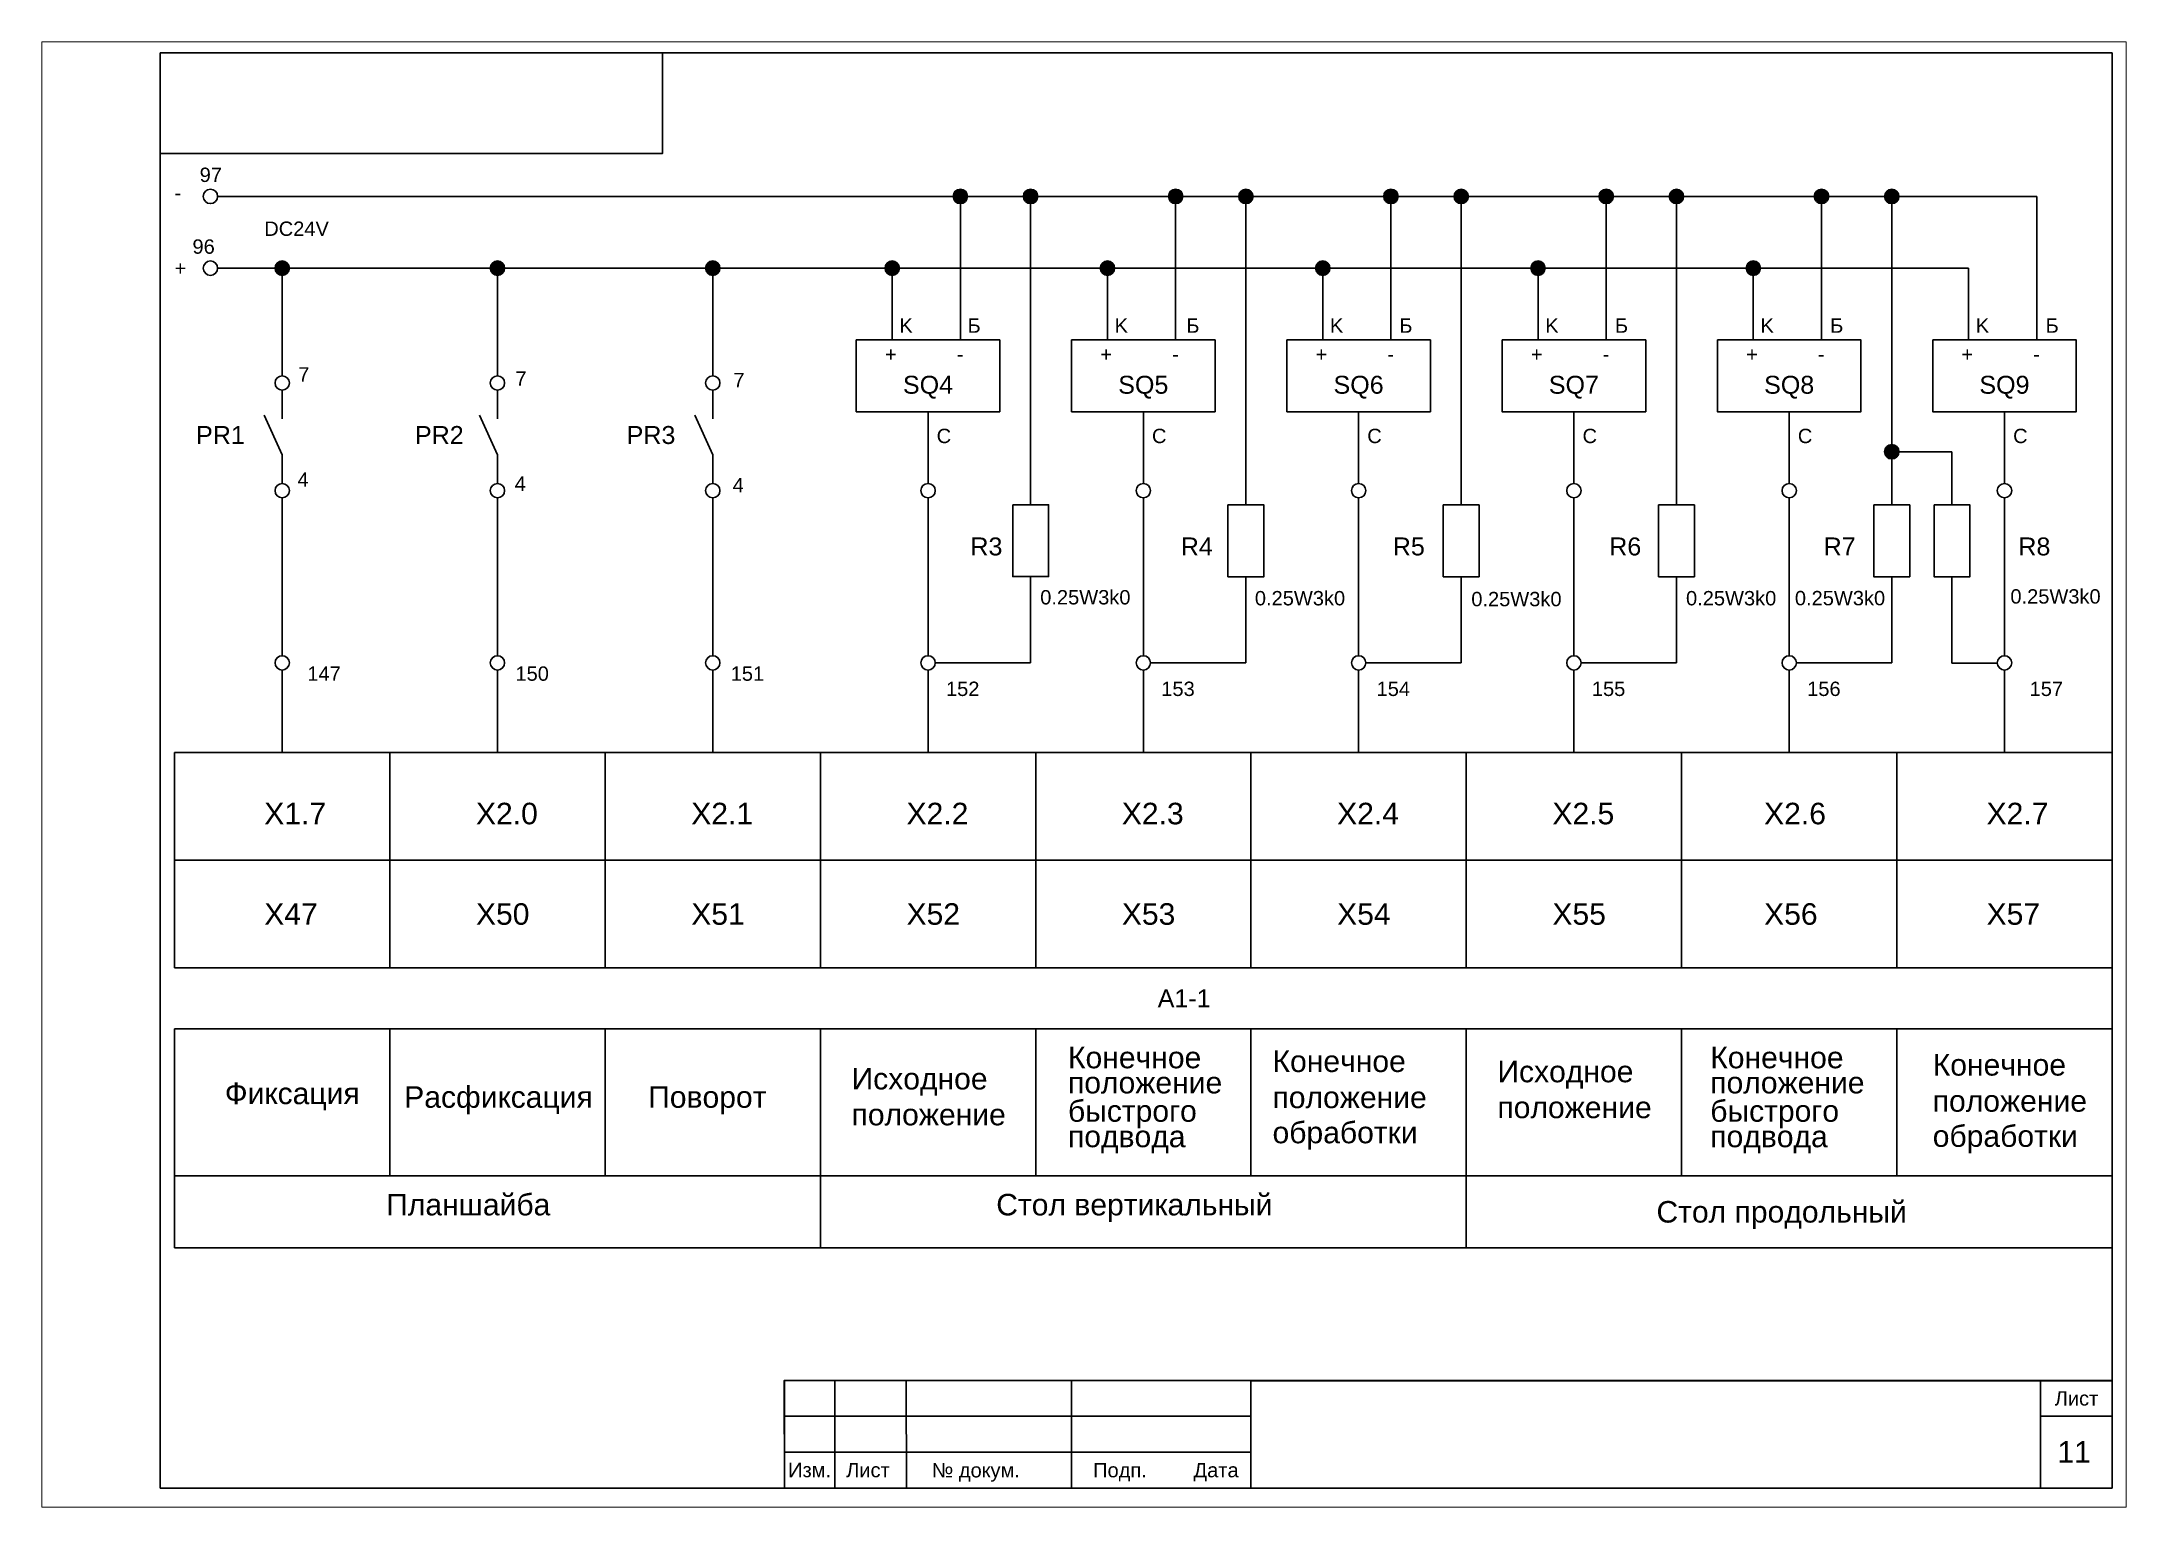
# Paper-space layout 'Лист10' of a CAD drawing. Header units: millimetres. Extents: x 0 to 290, y 0 to 204.
# The model-space entities are those that its viewports show. They can reach past a viewport. Long polylines and large blocks are cut down to what shows.
import ezdxf

# ---------------------------------------------------------------- set-up
doc = ezdxf.new("R2010")
doc.units = ezdxf.units.MM
for name, color, linetype, lineweight in [('Маркировка', 7, 'Continuous', 25), ('Оформление', 7, 'Continuous', 30), ('Элементы', 7, 'Continuous', 30)]:
    doc.layers.add(name, color=color, linetype=linetype, lineweight=lineweight)
doc.styles.get("Standard").update_dxf_attribs({"font": 'arial.ttf'})

msp = doc.modelspace()

# ---------------------------------------------------------------- hatches: boundary and pattern name
at = {"layer": 'Элементы'}
h = msp.add_hatch(color=256, dxfattribs=at)
h.dxf.hatch_style = 1
h.paths.add_polyline_path([(6808.71, 600.48, 1), (6806.71, 600.48, 1)])
h = msp.add_hatch(color=256, dxfattribs=at)
h.dxf.hatch_style = 1
h.paths.add_polyline_path([(6818.5, 600.48, 1), (6816.5, 600.48, 1)])
h = msp.add_hatch(color=256, dxfattribs=at)
h.dxf.hatch_style = 1
h.paths.add_polyline_path([(6838.71, 600.48, 1), (6836.71, 600.48, 1)])
h = msp.add_hatch(color=256, dxfattribs=at)
h.dxf.hatch_style = 1
h.paths.add_polyline_path([(6848.5, 600.47, 1), (6846.5, 600.47, 1)])
h = msp.add_hatch(color=256, dxfattribs=at)
h.dxf.hatch_style = 1
h.paths.add_polyline_path([(6868.71, 600.48, 1), (6866.71, 600.48, 1)])
h = msp.add_hatch(color=256, dxfattribs=at)
h.dxf.hatch_style = 1
h.paths.add_polyline_path([(6878.5, 600.47, 1), (6876.5, 600.47, 1)])
h = msp.add_hatch(color=256, dxfattribs=at)
h.dxf.hatch_style = 1
h.paths.add_polyline_path([(6898.71, 600.48, 1), (6896.71, 600.48, 1)])
h = msp.add_hatch(color=256, dxfattribs=at)
h.dxf.hatch_style = 1
h.paths.add_polyline_path([(6908.5, 600.47, 1), (6906.5, 600.47, 1)])
h = msp.add_hatch(color=256, dxfattribs=at)
h.dxf.hatch_style = 1
h.paths.add_polyline_path([(6928.71, 600.48, 1), (6926.71, 600.48, 1)])
h = msp.add_hatch(color=256, dxfattribs=at)
h.dxf.hatch_style = 1
h.paths.add_polyline_path([(6938.5, 600.47, 1), (6936.5, 600.47, 1)])
h = msp.add_hatch(color=256, dxfattribs=at)
h.dxf.hatch_style = 1
h.paths.add_polyline_path([(6714.21, 590.48, 1), (6712.21, 590.48, 1)])
h = msp.add_hatch(color=256, dxfattribs=at)
h.dxf.hatch_style = 1
h.paths.add_polyline_path([(6744.21, 590.48, 1), (6742.21, 590.48, 1)])
h = msp.add_hatch(color=256, dxfattribs=at)
h.dxf.hatch_style = 1
h.paths.add_polyline_path([(6774.21, 590.48, 1), (6772.21, 590.48, 1)])
h = msp.add_hatch(color=256, dxfattribs=at)
h.dxf.hatch_style = 1
h.paths.add_polyline_path([(6799.21, 590.48, 1), (6797.21, 590.48, 1)])
h = msp.add_hatch(color=256, dxfattribs=at)
h.dxf.hatch_style = 1
h.paths.add_polyline_path([(6829.21, 590.48, 1), (6827.21, 590.48, 1)])
h = msp.add_hatch(color=256, dxfattribs=at)
h.dxf.hatch_style = 1
h.paths.add_polyline_path([(6859.21, 590.48, 1), (6857.21, 590.48, 1)])
h = msp.add_hatch(color=256, dxfattribs=at)
h.dxf.hatch_style = 1
h.paths.add_polyline_path([(6889.21, 590.48, 1), (6887.21, 590.48, 1)])
h = msp.add_hatch(color=256, dxfattribs=at)
h.dxf.hatch_style = 1
h.paths.add_polyline_path([(6919.21, 590.48, 1), (6917.21, 590.48, 1)])
h = msp.add_hatch(color=256, dxfattribs=at)
h.dxf.hatch_style = 1
h.paths.add_polyline_path([(6938.5, 564.9, 1), (6936.5, 564.9, 1)])

# ---------------------------------------------------------------- linework, layer by layer
at = {"layer": 'Оформление'}
for p, q in [((6968.21, 620.48), (6696.21, 620.48)), ((6696.21, 620.48), (6696.21, 420.48)), ((6968.21, 420.48), (6968.21, 620.48)), ((6696.21, 420.48), (6968.21, 420.48)), ((6783.21, 420.48), (6968.21, 420.48)), ((6783.21, 420.48), (6968.21, 420.48)), ((6783.21, 420.48), (6968.21, 420.48))]:
    msp.add_line(p, q, dxfattribs=at)
at = {"layer": 'Оформление', "lineweight": 35}
msp.add_line((6848.21, 435.48), (6968.21, 435.48), dxfattribs=at)
at = {"layer": 'Оформление'}
for points in [[(6698.21, 507.98), (6728.21, 507.98), (6728.21, 492.98), (6698.21, 492.98)], [(6728.21, 507.98), (6758.21, 507.98), (6758.21, 492.98), (6728.21, 492.98)], [(6758.21, 507.98), (6788.21, 507.98), (6788.21, 492.98), (6758.21, 492.98)], [(6788.21, 507.98), (6818.21, 507.98), (6818.21, 492.98), (6788.21, 492.98)], [(6818.21, 507.98), (6848.21, 507.98), (6848.21, 492.98), (6818.21, 492.98)], [(6848.21, 507.98), (6878.21, 507.98), (6878.21, 492.98), (6848.21, 492.98)], [(6878.21, 507.98), (6908.21, 507.98), (6908.21, 492.98), (6878.21, 492.98)], [(6908.21, 507.98), (6938.21, 507.98), (6938.21, 492.98), (6908.21, 492.98)], [(6938.21, 507.98), (6968.21, 507.98), (6968.21, 492.98), (6938.21, 492.98)], [(6698.21, 484.48), (6728.21, 484.48), (6728.21, 463.98), (6698.21, 463.98)], [(6728.21, 484.48), (6758.21, 484.48), (6758.21, 463.98), (6728.21, 463.98)], [(6758.21, 484.48), (6788.21, 484.48), (6788.21, 463.98), (6758.21, 463.98)], [(6788.21, 484.48), (6818.21, 484.48), (6818.21, 463.98), (6788.21, 463.98)], [(6818.21, 484.48), (6848.21, 484.48), (6848.21, 463.98), (6818.21, 463.98)], [(6848.21, 484.48), (6878.21, 484.48), (6878.21, 463.98), (6848.21, 463.98)], [(6878.21, 484.48), (6908.21, 484.48), (6908.21, 463.98), (6878.21, 463.98)], [(6908.21, 484.48), (6938.21, 484.48), (6938.21, 463.98), (6908.21, 463.98)], [(6938.21, 484.48), (6968.21, 484.48), (6968.21, 463.98), (6938.21, 463.98)], [(6788.21, 463.98), (6698.21, 463.98), (6698.21, 453.98), (6788.21, 453.98)], [(6788.21, 463.98), (6878.21, 463.98), (6878.21, 453.98), (6788.21, 453.98)], [(6878.21, 463.98), (6968.21, 463.98), (6968.21, 453.98), (6878.21, 453.98)], [(6783.21, 420.48), (6800.21, 420.48), (6800.18, 435.48), (6783.18, 435.48)], [(6783.21, 430.48), (6848.21, 430.48), (6848.21, 435.48), (6783.21, 435.48)], [(6783.21, 420.48), (6790.21, 420.48), (6790.21, 435.48), (6783.21, 435.48)], [(6783.21, 420.48), (6823.21, 420.48), (6823.21, 435.48), (6783.21, 435.48)], [(6968.21, 420.48), (6958.21, 420.48), (6958.21, 435.48), (6968.21, 435.48)], [(6968.21, 435.48), (6958.21, 435.48), (6958.21, 430.48), (6968.21, 430.48)], [(6783.21, 425.48), (6848.21, 425.48), (6848.21, 430.48), (6783.21, 430.48)], [(6783.21, 420.48), (6848.21, 420.48), (6848.21, 425.48), (6783.21, 425.48)]]:
    msp.add_lwpolyline(points, close=True, dxfattribs=at)
at = {"layer": 'Элементы'}
for p, q in [((6704.21, 600.48), (6957.71, 600.48)), ((6807.71, 580.48), (6807.71, 599.48)), ((6817.5, 557.5), (6817.5, 600.48)), ((6837.71, 580.48), (6837.71, 599.48)), ((6847.5, 557.48), (6847.5, 600.47)), ((6867.71, 580.48), (6867.71, 599.48)), ((6877.5, 557.48), (6877.5, 600.47)), ((6897.71, 580.48), (6897.71, 599.48)), ((6907.5, 557.48), (6907.5, 600.47)), ((6927.71, 580.48), (6927.71, 599.48)), ((6937.5, 557.48), (6937.5, 600.47)), ((6957.71, 580.48), (6957.71, 600.48)), ((6704.21, 590.48), (6948.21, 590.48)), ((6713.21, 575.48), (6713.21, 590.48)), ((6743.21, 575.48), (6743.21, 590.48)), ((6773.21, 575.48), (6773.21, 590.48)), ((6798.21, 580.48), (6798.21, 590.48)), ((6828.21, 580.48), (6828.21, 590.48)), ((6858.21, 580.48), (6858.21, 590.48)), ((6888.21, 580.48), (6888.21, 590.48)), ((6918.21, 580.48), (6918.21, 590.48)), ((6948.21, 580.48), (6948.21, 590.48)), ((6713.21, 569.48), (6713.21, 573.48)), ((6743.21, 569.48), (6743.21, 573.48)), ((6773.21, 569.48), (6773.21, 573.48)), ((6713.21, 564.48), (6710.71, 569.98)), ((6743.21, 564.48), (6740.71, 569.98)), ((6773.21, 564.48), (6770.71, 569.98)), ((6803.21, 570.48), (6803.21, 560.48)), ((6833.21, 570.48), (6833.21, 560.48)), ((6863.21, 570.48), (6863.21, 560.48)), ((6893.21, 570.48), (6893.21, 560.48)), ((6923.21, 570.48), (6923.21, 560.48)), ((6953.21, 570.48), (6953.21, 560.48)), ((6713.21, 560.48), (6713.21, 564.48)), ((6743.21, 560.48), (6743.21, 564.48)), ((6773.21, 560.48), (6773.21, 564.48)), ((6945.89, 564.9), (6937.5, 564.9)), ((6945.89, 557.48), (6945.89, 564.9)), ((6713.21, 558.48), (6713.21, 536.48)), ((6743.21, 558.48), (6743.21, 536.48)), ((6773.21, 558.48), (6773.21, 536.48)), ((6803.21, 558.48), (6803.21, 536.48)), ((6833.21, 558.48), (6833.21, 536.48)), ((6863.21, 558.48), (6863.21, 536.48)), ((6893.21, 558.48), (6893.21, 536.48)), ((6923.21, 558.48), (6923.21, 536.48)), ((6953.21, 558.48), (6953.21, 536.48)), ((6817.5, 547.5), (6817.5, 535.5)), ((6847.5, 547.48), (6847.5, 535.48)), ((6877.5, 547.48), (6877.5, 535.48)), ((6907.5, 547.48), (6907.5, 535.48)), ((6937.5, 547.48), (6937.5, 535.48)), ((6945.89, 547.48), (6945.89, 535.44)), ((6804.21, 535.5), (6817.5, 535.5)), ((6834.21, 535.48), (6847.5, 535.48)), ((6864.21, 535.48), (6877.5, 535.48)), ((6894.21, 535.48), (6907.5, 535.48)), ((6924.21, 535.48), (6937.5, 535.48)), ((6952.21, 535.44), (6945.89, 535.44)), ((6713.21, 534.48), (6713.21, 522.98)), ((6743.21, 534.48), (6743.21, 522.98)), ((6773.21, 534.48), (6773.21, 522.98)), ((6803.21, 534.48), (6803.21, 522.98)), ((6833.21, 534.48), (6833.21, 522.98)), ((6863.21, 534.48), (6863.21, 522.98)), ((6893.21, 534.48), (6893.21, 522.98)), ((6923.21, 534.48), (6923.21, 522.98)), ((6953.21, 534.48), (6953.21, 522.98))]:
    msp.add_line(p, q, dxfattribs=at)
for points in [[(6766.21, 620.48), (6766.21, 606.48), (6696.21, 606.48), (6696.21, 620.48)], [(6793.21, 580.48), (6813.21, 580.48), (6813.21, 570.48), (6793.21, 570.48)], [(6823.21, 580.48), (6843.21, 580.48), (6843.21, 570.48), (6823.21, 570.48)], [(6853.21, 580.48), (6873.21, 580.48), (6873.21, 570.48), (6853.21, 570.48)], [(6883.21, 580.48), (6903.21, 580.48), (6903.21, 570.48), (6883.21, 570.48)], [(6913.21, 580.48), (6933.21, 580.48), (6933.21, 570.48), (6913.21, 570.48)], [(6943.21, 580.48), (6963.21, 580.48), (6963.21, 570.48), (6943.21, 570.48)], [(6815, 557.5), (6820, 557.5), (6820, 547.5), (6815, 547.5)], [(6845, 557.48), (6850, 557.48), (6850, 547.48), (6845, 547.48)], [(6875, 557.48), (6880, 557.48), (6880, 547.48), (6875, 547.48)], [(6905, 557.48), (6910, 557.48), (6910, 547.48), (6905, 547.48)], [(6935, 557.48), (6940, 557.48), (6940, 547.48), (6935, 547.48)], [(6943.39, 557.48), (6948.39, 557.48), (6948.39, 547.48), (6943.39, 547.48)], [(6698.21, 522.98), (6728.21, 522.98), (6728.21, 507.98), (6698.21, 507.98)], [(6728.21, 522.98), (6758.21, 522.98), (6758.21, 507.98), (6728.21, 507.98)], [(6758.21, 522.98), (6788.21, 522.98), (6788.21, 507.98), (6758.21, 507.98)], [(6788.21, 522.98), (6818.21, 522.98), (6818.21, 507.98), (6788.21, 507.98)], [(6818.21, 522.98), (6848.21, 522.98), (6848.21, 507.98), (6818.21, 507.98)], [(6848.21, 522.98), (6878.21, 522.98), (6878.21, 507.98), (6848.21, 507.98)], [(6878.21, 522.98), (6908.21, 522.98), (6908.21, 507.98), (6878.21, 507.98)], [(6908.21, 522.98), (6938.21, 522.98), (6938.21, 507.98), (6908.21, 507.98)], [(6938.21, 522.98), (6968.21, 522.98), (6968.21, 507.98), (6938.21, 507.98)]]:
    msp.add_lwpolyline(points, close=True, dxfattribs=at)
for centre in [(6703.21, 600.48), (6807.71, 600.48), (6817.5, 600.48), (6837.71, 600.48), (6847.5, 600.47), (6867.71, 600.48), (6877.5, 600.47), (6897.71, 600.48), (6907.5, 600.47), (6927.71, 600.48), (6937.5, 600.47), (6703.21, 590.48), (6713.21, 590.48), (6743.21, 590.48), (6773.21, 590.48), (6798.21, 590.48), (6828.21, 590.48), (6858.21, 590.48), (6888.21, 590.48), (6918.21, 590.48), (6713.21, 574.48), (6743.21, 574.48), (6773.21, 574.48), (6937.5, 564.9), (6713.21, 559.48), (6743.21, 559.48), (6773.21, 559.48), (6803.21, 559.48), (6833.21, 559.48), (6863.21, 559.48), (6893.21, 559.48), (6923.21, 559.48), (6953.21, 559.48), (6713.21, 535.48), (6743.21, 535.48), (6773.21, 535.48), (6803.21, 535.48), (6833.21, 535.48), (6863.21, 535.48), (6893.21, 535.48), (6923.21, 535.48), (6953.21, 535.48)]:
    msp.add_circle(centre, 1, dxfattribs=at)

# ---------------------------------------------------------------- texts
at = {"layer": 'Маркировка'}
for s, height, p in [('97', 2, (6701.71, 602.49)), ('-', 2, (6698.21, 599.98)), ('DC24V', 2, (6710.71, 594.98)), ('96', 2, (6700.71, 592.49)), ('+', 2, (6698.21, 589.48)), ('K', 2, (6799.21, 581.48)), ('Б', 2, (6808.71, 581.48)), ('K', 2, (6829.21, 581.48)), ('Б', 2, (6839.2, 581.48)), ('K', 2, (6859.21, 581.48)), ('Б', 2, (6868.88, 581.48)), ('K', 2, (6889.21, 581.48)), ('Б', 2, (6898.93, 581.48)), ('K', 2, (6919.21, 581.48)), ('Б', 2, (6928.92, 581.48)), ('K', 2, (6949.21, 581.48)), ('Б', 2, (6958.94, 581.48)), ('+', 2, (6797.21, 577.48)), ('-', 2, (6807.21, 577.48)), ('+', 2, (6827.21, 577.48)), ('-', 2, (6837.21, 577.48)), ('+', 2, (6857.21, 577.48)), ('-', 2, (6867.21, 577.48)), ('+', 2, (6887.21, 577.48)), ('-', 2, (6897.21, 577.48)), ('+', 2, (6917.21, 577.48)), ('-', 2, (6927.21, 577.48)), ('+', 2, (6947.21, 577.48)), ('-', 2, (6957.21, 577.48)), ('7', 2, (6715.45, 574.68)), ('7', 2, (6745.71, 574.11)), ('7', 2, (6776.08, 573.88)), ('SQ4', 2.5, (6799.71, 572.98)), ('SQ5', 2.5, (6829.71, 572.98)), ('SQ6', 2.5, (6859.71, 572.98)), ('SQ7', 2.5, (6889.71, 572.98)), ('SQ8', 2.5, (6919.71, 572.98)), ('SQ9', 2.5, (6949.71, 572.98)), ('PR1', 2.5, (6701.21, 565.98)), ('PR2', 2.5, (6731.71, 565.98)), ('PR3', 2.5, (6761.21, 565.98)), ('C', 2, (6804.41, 566.1)), ('C', 2, (6834.41, 566.1)), ('C', 2, (6864.41, 566.1)), ('C', 2, (6894.41, 566.1)), ('C', 2, (6924.41, 566.1)), ('C', 2, (6954.41, 566.1)), ('4', 2, (6715.34, 560.02)), ('4', 2, (6745.6, 559.45)), ('4', 2, (6775.97, 559.23)), ('R3', 2.5, (6809.11, 550.45)), ('R4', 2.5, (6838.43, 550.45)), ('R5', 2.5, (6867.97, 550.45)), ('R6', 2.5, (6898.13, 550.45)), ('R7', 2.5, (6928.01, 550.45)), ('R8', 2.5, (6955.14, 550.45)), ('0.25W3k0', 2, (6818.84, 543.62)), ('0.25W3k0', 2, (6848.75, 543.49)), ('0.25W3k0', 2, (6878.91, 543.37)), ('0.25W3k0', 2, (6908.83, 543.49)), ('0.25W3k0', 2, (6924, 543.5)), ('0.25W3k0', 2, (6954.03, 543.74)), ('147', 2, (6716.71, 532.98)), ('150', 2, (6745.71, 532.98)), ('151', 2, (6775.71, 532.98)), ('152', 2, (6805.71, 530.86)), ('153', 2, (6835.71, 530.86)), ('154', 2, (6865.71, 530.86)), ('155', 2, (6895.71, 530.86)), ('156', 2, (6925.71, 530.86)), ('157', 2, (6956.71, 530.86)), ('A1-1', 2.5, (6835.21, 487.48))]:
    msp.add_text(s, height=height, dxfattribs=at).set_placement(p)
at = {"layer": 'Оформление'}
for s, height, p in [('X47', 3, (6710.71, 498.98)), ('X50', 3, (6740.21, 498.98)), ('X51', 3, (6770.21, 498.98)), ('X52', 3, (6800.21, 498.98)), ('X53', 3, (6830.21, 498.98)), ('X54', 3, (6860.21, 498.98)), ('X55', 3, (6890.21, 498.98)), ('X56', 3, (6919.71, 498.98)), ('X57', 3, (6950.71, 498.98)), ('Конечное', 3, (6822.71, 478.98)), ('Конечное', 3, (6851.21, 478.46)), ('Исходное', 3, (6882.55, 477.03)), ('Конечное', 3, (6912.21, 478.98)), ('Конечное', 3, (6943.21, 477.96)), ('Фиксация', 3, (6705.21, 473.98)), ('Расфиксация', 3, (6730.21, 473.48)), ('Поворот', 3, (6764.21, 473.48)), ('Исходное', 3, (6792.55, 476.03)), ('положение', 3, (6822.71, 475.48)), ('положение', 3, (6912.21, 475.48)), ('быстрого', 3, (6822.71, 471.53)), ('положение', 3, (6851.21, 473.43)), ('положение', 3, (6882.55, 472.03)), ('быстрого', 3, (6912.21, 471.53)), ('положение', 3, (6943.21, 472.93)), ('положение', 3, (6792.55, 471.03)), ('обработки', 3, (6851.21, 468.53)), ('обработки', 3, (6943.21, 468.03)), ('подвода', 3, (6822.71, 467.98)), ('подвода', 3, (6912.21, 467.98)), ('Планшайба', 3, (6727.71, 458.48)), ('Стол вертикальный', 3, (6812.71, 458.48)), ('Стол продольный', 3, (6904.71, 457.48)), ('Лист', 2, (6960.21, 431.98)), ('11', 3, (6960.58, 424.02)), ('Изм.', 2, (6783.71, 422)), ('Лист', 2, (6791.8, 421.99)), ('№ докум.', 2, (6803.73, 421.97)), ('Подп.', 2, (6826.21, 421.98)), ('Дата', 2, (6840.21, 421.98))]:
    msp.add_text(s, height=height, dxfattribs=at).set_placement(p)
at = {"layer": 'Элементы'}
for s, p in [('X1.7', (6710.71, 512.98)), ('X2.0', (6740.21, 512.98)), ('X2.1', (6770.21, 512.98)), ('X2.2', (6800.21, 512.98)), ('X2.3', (6830.21, 512.98)), ('X2.4', (6860.21, 512.98)), ('X2.5', (6890.21, 512.98)), ('X2.6', (6919.71, 512.98)), ('X2.7', (6950.71, 512.98))]:
    msp.add_text(s, height=3, dxfattribs=at).set_placement(p)

psp = doc.layouts.new('Лист10')

# ---------------------------------------------------------------- viewports
at = {"layer": 'Элементы'}
psp.add_viewport(center=(145.16, 101.86), size=(290.49, 204.2403), view_center_point=(6824.94, 519.92), view_height=204.2403, dxfattribs=at)

doc.saveas('drawing.dxf')
